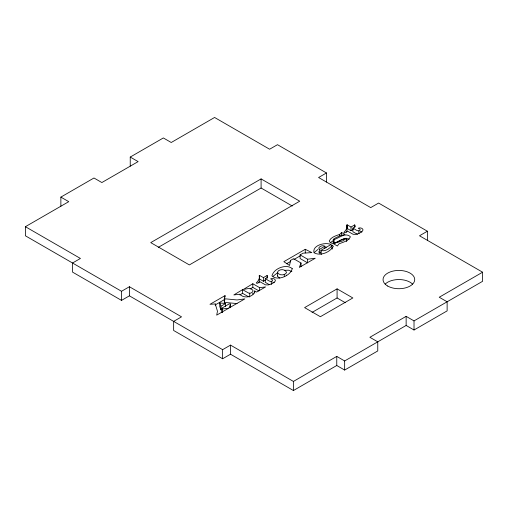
<?xml version="1.0" encoding="UTF-8"?>
<svg xmlns="http://www.w3.org/2000/svg" width="508" height="508" viewBox="0 0 508 508"><rect width="100%" height="100%" fill="white"/><g stroke="black" fill="none" stroke-linecap="round" stroke-linejoin="round"><path stroke-width="0.76" d="M320.954 250.355L331.076 244.513C325.526 241.941 312.077 245.066 313.988 252.736C320.224 256.438 330.105 252.273 333.381 246.297L331.851 245.053L331.705 245.948C329.279 248.844 324.885 251.936 320.954 250.355L320.954 253.994L321.602 254.286M277.425 272.282C278.651 268.611 286.093 268.808 286.537 272.726C284.505 275.704 278.936 275.698 277.425 272.282L277.539 276.371L279.787 278.105M277.425 275.92L277.508 275.476M301.022 266.656L301.022 263.017L293.522 258.686L290.544 260.401L289.566 265.474L283.839 261.671L305.264 249.301L311.855 252.603L303.073 253.168L300.101 254.889L300.101 258.528L307.6 262.858L307.6 259.22L300.101 254.889M237.058 303.587L224.295 302.368L224.295 298.729L225.025 295.624L209.969 304.317L215.271 303.936L217.468 311.258L216.694 315.138L228.587 308.273L222.129 308.985L221.825 308.146L229.152 303.917L230.613 304.089L230.613 307.727M224.295 302.368L224.733 300.507M258.934 282.912L259.385 280.086M346.539 232.334L347.021 230.365L346.767 225.088L347.199 224.841L351.015 227.044L354.736 224.898L355.276 226.714L352.863 228.111L352.863 231.75L357.518 234.359M301.022 263.017L299.326 267.43L315.246 258.242L307.6 259.22M230.613 304.089L228.803 308.146L244.843 298.888L237.058 299.949L224.295 298.729M333.553 242.716L333.28 243.103L333.28 239.459L334.22 238.55L339.706 235.877L344.995 234.442L341.598 232.48L339.7 234.404C335.991 235.75 331.133 236.988 329.298 240.811L329.387 241.408C333.515 248.723 348.45 231.8 346.678 241.306M314.268 252.501L318.002 249.39M273.114 276.282L277.311 272.917M346.678 238.392L342.379 241.033L333.134 243.561L337.369 246.005L338.868 243.904C342.805 242.24 348.196 241.179 350.285 237.084L350.19 236.512C345.116 231.94 338.449 238.684 333.4 239.713L333.28 239.459M330.759 242.354L333.197 240.716M242.545 289.668L233.839 294.945L239.789 294.208C243.808 298.983 253.949 297.288 254.724 290.976L256.635 292.075L265.557 286.931L259.613 287.668L252.813 283.743L243.44 289.401L250.063 288.284L252.914 290.163L252.774 291.852L250.711 293.122L248.742 293.116L242.545 289.668L242.545 293.313L239.865 294.932M250.133 289.001L252.813 287.382L252.813 283.743M60.871 206.216L60.871 197.11L93.98 177.997L101.86 182.55L138.125 161.614L130.238 157.061L130.238 166.167M130.238 157.061L163.347 137.947L171.234 142.5L214.586 117.469L269.608 149.231L277.489 144.685L326.466 172.961L326.466 182.061M427.387 240.328L427.387 231.223L419.5 235.776L482.6 272.205L482.6 281.305L414.02 320.904L406.14 316.351L369.875 337.287L377.762 341.833L377.762 350.939L344.653 370.053L336.766 365.5L293.414 390.531L230.511 354.216L222.625 358.769L173.647 330.486L173.647 321.386L181.534 316.833L129.4 286.734L121.52 291.287L25.4 235.795L25.4 226.695L68.758 201.663L60.871 197.11M261.093 178.905L150.736 242.621L189.363 264.922L299.72 201.206L261.093 178.905L261.093 188.011L158.274 247.371M326.466 172.961L318.586 177.514L370.719 207.607L378.6 203.06L427.387 231.223M25.4 226.695L80.423 258.458L72.536 263.011L72.536 272.11L121.52 300.393L129.4 295.84L222.625 349.663L230.511 345.11L293.414 381.432L336.766 356.4L344.653 360.953L406.14 325.45L414.02 330.003L447.129 310.89L447.129 301.784L439.242 297.237L482.6 272.205M265.259 278.689L267.672 277.292L267.132 275.476L263.411 277.622L259.594 275.419L259.163 275.666C260.033 278.384 258.229 281.191 256.248 282.931L257.073 283.413L259.95 281.756L265.551 284.886L268.262 284.931L271.456 283.972L273.533 282.772L274.961 281.521L275.419 280.397C274.904 278.473 272.25 278.079 270.637 278.835L272.472 279.806L272.485 280.772C270.142 282.892 267.367 279.406 265.259 278.689L265.259 282.327L269.119 284.556M259.163 279.311L259.594 279.057L263.411 281.261L265.271 280.187M346.767 228.733L347.199 228.479L351.015 230.683L353.498 229.254M215.443 304.8L225.025 299.269M286.518 263.766L290.538 261.442M293.884 259.512L300.577 255.645M222.294 309.093L220.967 309.861L220.967 306.222L225.609 303.536L225.609 306.451M321.475 251.854L319.43 253.035L319.43 249.396L324.891 246.24L324.891 248.425M337.083 288.861L304.609 307.613L320.37 316.713L352.85 297.961L337.083 288.861L337.083 297.961L312.052 312.42M334.95 243.053L341.154 239.878L344.392 238.868M352.863 228.111C354.971 228.829 357.746 232.315 360.089 230.194L360.077 229.229L358.242 228.257C359.855 227.501 362.509 227.895 363.023 229.819L362.566 230.943L361.137 232.194L359.061 233.394L355.867 234.353L353.149 234.309L347.555 231.178L344.678 232.835L343.853 232.353C345.834 230.613 347.637 227.806 346.767 225.088M284.886 270.345L288.531 270.186L291.884 271.551M325.145 247.244L326.282 247.199M220.967 309.861L219.761 306.572L219.761 302.927L225.609 303.536M347.155 238.608L349.174 239.16M360.147 231.515L361.88 232.029M272.542 282.092L274.276 282.607M249.726 296.926L247.644 296.259L242.545 293.313M332.645 248.958L331.851 248.698L331.851 245.053M324.891 246.24C322.828 245.053 319.805 246.012 318.713 248.063L319.43 249.396M261.093 188.011L292.265 206.007M337.083 297.961L345.307 302.711M252.813 287.382L258.934 290.913M319.43 253.035L318.713 251.701M252.565 293.427L253.111 294.208M286.264 275.069L286.544 275.501M219.761 302.927L220.967 306.222M414.02 320.904L414.02 330.003M406.14 316.351L406.14 325.45M358.889 230.886L358.889 233.801M354.736 224.898L354.736 227.082M351.015 227.044L351.015 230.683M347.199 224.841L347.199 228.479M346.589 238.214L346.589 241.129M344.653 360.953L344.653 370.053M341.598 232.48L341.598 235.388M339.7 234.404L339.7 235.864M336.766 356.4L336.766 365.5M334.048 239.782L334.048 243.427M333.692 239.801L333.692 242.716M333.4 239.713L333.4 243.351M305.264 249.301L305.264 252.94M293.414 381.432L293.414 390.531M290.544 260.401L290.544 261.861M284.296 274.447L284.296 276.631M271.285 281.464L271.285 284.378M267.132 275.476L267.132 278.384M263.411 277.622L263.411 281.261M259.594 275.419L259.594 279.057M259.613 287.668L259.613 290.582M254.724 290.976L254.724 293.16M249.726 293.287L249.726 296.202M230.511 345.11L230.511 354.216M225.025 295.624L225.025 297.085M222.625 349.663L222.625 358.769M222.129 308.985L222.129 312.623L221.825 308.146M215.271 303.936L215.271 305.391M129.4 286.734L129.4 295.84M121.52 291.287L121.52 300.393M385.178 284.112A15.831 9.138 0 0 1 412.591 284.112M292.265 268.694C290.449 275.939 277.578 281.267 271.945 275.888C273.571 268.434 286.614 263.411 292.265 268.694M387.693 286.042A15.831 9.138 0 0 0 414.179 281.94A15.831 9.138 0 0 0 394.786 270.751A15.831 9.138 0 0 0 387.693 286.042"/></g></svg>
